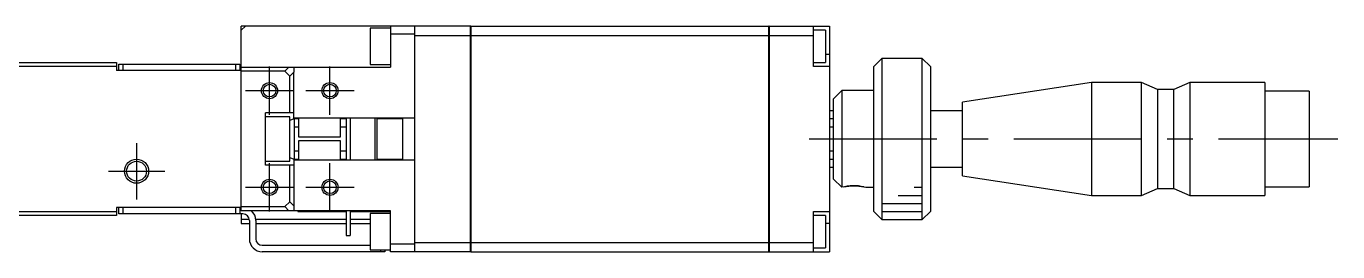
# Model space of a CAD drawing. Extents: x -2 to 888, y -8 to 518.
# Drawn here: x 281.3 to 444.1, y 490.2 to 518.2 of the extents above; entities that cross this region are included whole.
import ezdxf

# ---------------------------------------------------------------- set-up
doc = ezdxf.new("R2010")
doc.units = 0
doc.header["$LTSCALE"] = 0.5
doc.linetypes.add('CENTER', pattern=[50.8, 31.75, -6.35, 6.35, -6.35])
for name, color, linetype in [('MSM_CENTER', 1, 'CENTER'), ('MSM_CONTINUOUS', 7, 'CONTINUOUS'), ('MSM_NARROW', 5, 'CONTINUOUS')]:
    doc.layers.add(name, color=color, linetype=linetype)

msp = doc.modelspace()

# ---------------------------------------------------------------- linework, layer by layer
at = {"layer": 'MSM_CENTER'}
for p, q in [((311.52, 507.17), (311.52, 513.17)), ((319.02, 507.17), (319.02, 513.17)), ((308.52, 510.17), (314.52, 510.17)), ((316.02, 510.17), (322.02, 510.17)), ((295.02, 503.67), (295.02, 496.67)), ((378.47, 504.17), (444.07, 504.17)), ((291.52, 500.17), (298.52, 500.17)), ((311.52, 495.17), (311.52, 501.17)), ((319.02, 495.17), (319.02, 501.17)), ((308.52, 498.17), (314.52, 498.17)), ((316.02, 498.17), (322.02, 498.17))]:
    msp.add_line(p, q, dxfattribs=at)
at = {"layer": 'MSM_CONTINUOUS'}
for p, q in [((308.02, 517.67), (308.52, 518.17)), ((336.47, 518.17), (308.02, 518.17)), ((308.02, 495.67), (308.02, 518.17)), ((324.02, 517.92), (324.02, 513.42)), ((326.52, 517.92), (324.02, 517.92)), ((326.52, 518.17), (326.52, 513.07)), ((329.52, 518.17), (329.52, 490.17)), ((336.47, 490.17), (336.47, 518.17)), ((336.52, 518.16), (336.47, 518.16)), ((336.52, 518.17), (373.47, 518.17)), ((336.52, 518.17), (336.52, 490.17)), ((373.47, 490.17), (373.47, 518.17)), ((373.52, 518.16), (373.47, 518.16)), ((373.52, 518.17), (381.02, 518.17)), ((373.52, 518.17), (373.52, 490.17)), ((379.02, 513.17), (379.02, 518.17)), ((380.52, 517.67), (379.02, 517.67)), ((380.52, 517.67), (380.52, 513.67)), ((381.02, 518.17), (381.02, 490.17)), ((329.52, 517.17), (326.52, 517.17)), ((329.52, 517.01), (336.47, 517.01)), ((336.52, 517.01), (336.47, 517.01)), ((336.52, 517.01), (373.47, 517.01)), ((373.52, 517.01), (373.47, 517.01)), ((373.52, 517.01), (379.02, 517.01)), ((381.02, 514.67), (380.52, 514.67)), ((279.02, 513.67), (292.52, 513.67)), ((292.52, 513.17), (279.02, 513.17)), ((292.52, 513.67), (292.52, 512.67)), ((308.02, 512.67), (292.52, 512.67)), ((292.82, 512.67), (292.82, 513.47)), ((292.82, 513.47), (307.82, 513.47)), ((293.32, 513.47), (293.32, 512.67)), ((307.32, 512.67), (307.32, 513.47)), ((307.82, 513.47), (307.82, 512.67)), ((308.02, 513.07), (314.52, 513.07)), ((313.41, 512.57), (313.91, 513.07)), ((314.52, 513.07), (314.52, 512.45)), ((314.52, 513.07), (326.52, 513.07)), ((324.02, 513.42), (326.52, 513.42)), ((379.02, 513.67), (380.52, 513.67)), ((381.02, 513.17), (379.02, 513.17)), ((387.52, 514.17), (386.52, 513.17)), ((386.52, 495.17), (386.52, 513.17)), ((387.52, 514.17), (387.52, 494.17)), ((392.52, 514.17), (387.52, 514.17)), ((392.52, 494.17), (392.52, 514.17)), ((393.52, 513.17), (392.52, 514.17)), ((393.52, 513.17), (393.52, 495.17)), ((313.41, 512.57), (308.02, 512.57)), ((314.02, 511.95), (313.41, 512.57)), ((314.52, 512.45), (314.02, 511.95)), ((314.02, 507.42), (314.02, 511.95)), ((314.52, 506.66), (314.52, 512.45)), ((413.52, 511.17), (397.52, 508.74)), ((413.52, 511.17), (413.52, 497.17)), ((419.72, 511.17), (413.52, 511.17)), ((419.72, 497.17), (419.72, 511.17)), ((421.72, 510.32), (419.72, 511.17)), ((425.72, 511.17), (423.72, 510.32)), ((425.72, 511.17), (425.72, 497.17)), ((435.02, 511.17), (425.72, 511.17)), ((435.02, 511.17), (435.02, 497.17)), ((381.52, 509.17), (382.52, 510.17)), ((382.52, 510.17), (382.52, 498.17)), ((386.52, 510.17), (382.52, 510.17)), ((421.72, 510.32), (421.72, 498.02)), ((423.72, 510.32), (421.72, 510.32)), ((423.72, 498.02), (423.72, 510.32)), ((440.52, 510.12), (435.02, 510.12)), ((440.52, 510.12), (440.52, 498.22)), ((381.52, 499.17), (381.52, 509.17)), ((397.52, 499.6), (397.52, 508.74)), ((314.52, 507.42), (311.02, 507.42)), ((311.02, 500.92), (311.02, 507.42)), ((314.02, 506.92), (311.02, 506.92)), ((314.02, 501.42), (314.02, 506.92)), ((314.52, 506.66), (314.02, 506.45)), ((329.52, 506.77), (314.52, 506.77)), ((314.62, 501.57), (314.62, 506.77)), ((315.12, 506.67), (314.62, 506.67)), ((315.02, 506.77), (315.02, 506.67)), ((315.12, 506.77), (315.12, 504.42)), ((320.32, 504.42), (320.32, 506.77)), ((321.02, 506.67), (320.32, 506.67)), ((321.02, 506.77), (321.02, 501.57)), ((321.52, 506.77), (321.52, 501.57)), ((324.62, 501.57), (324.62, 506.77)), ((324.82, 506.77), (324.82, 501.57)), ((328.02, 506.67), (324.82, 506.67)), ((328.02, 506.77), (328.02, 501.57)), ((381.52, 507.67), (381.02, 507.67)), ((381.52, 506.67), (381.02, 506.67)), ((397.52, 507.67), (393.52, 507.67)), ((314.62, 505.67), (315.12, 505.67)), ((320.32, 505.67), (321.02, 505.67)), ((381.02, 505.67), (381.52, 505.67)), ((315.12, 504.42), (320.32, 504.42)), ((315.12, 503.92), (315.12, 501.57)), ((320.32, 503.92), (315.12, 503.92)), ((320.32, 501.57), (320.32, 503.92)), ((311.02, 501.42), (314.02, 501.42)), ((314.02, 501.89), (314.52, 501.68)), ((314.52, 501.68), (314.52, 495.88)), ((314.52, 501.57), (329.52, 501.57)), ((315.12, 502.67), (314.62, 502.67)), ((314.62, 501.67), (315.12, 501.67)), ((315.02, 501.67), (315.02, 501.57)), ((321.02, 502.67), (320.32, 502.67)), ((320.32, 501.67), (321.02, 501.67)), ((324.82, 501.67), (328.02, 501.67)), ((381.52, 502.67), (381.02, 502.67)), ((381.02, 501.67), (381.52, 501.67)), ((314.52, 500.92), (311.02, 500.92)), ((314.02, 496.38), (314.02, 500.92)), ((381.02, 500.67), (381.52, 500.67)), ((393.52, 500.67), (397.52, 500.67)), ((382.52, 498.17), (381.52, 499.17)), ((385.52, 498.17), (386.52, 498.17)), ((397.52, 499.6), (413.52, 497.17)), ((419.72, 497.17), (421.72, 498.02)), ((421.72, 498.02), (423.72, 498.02)), ((423.72, 498.02), (425.72, 497.17)), ((435.02, 498.22), (440.52, 498.22)), ((313.41, 495.77), (314.02, 496.38)), ((314.02, 496.38), (314.52, 495.88)), ((413.52, 497.17), (419.72, 497.17)), ((425.72, 497.17), (435.02, 497.17)), ((279.64, 495.17), (292.52, 495.17)), ((308.02, 495.67), (292.52, 495.67)), ((292.52, 495.67), (292.52, 494.67)), ((292.82, 494.87), (292.82, 495.67)), ((308.22, 494.87), (292.82, 494.87)), ((293.32, 495.67), (293.32, 494.87)), ((307.32, 494.87), (307.32, 495.67)), ((307.82, 495.67), (307.82, 494.87)), ((308.02, 495.77), (313.41, 495.77)), ((308.02, 495.27), (308.02, 495.67)), ((326.52, 495.27), (308.02, 495.27)), ((308.02, 494.87), (308.02, 493.67)), ((313.91, 495.27), (313.41, 495.77)), ((314.52, 495.88), (314.52, 495.27)), ((315.02, 495.27), (315.02, 495.17)), ((315.02, 495.17), (321.02, 495.17)), ((321.02, 495.27), (321.02, 492.17)), ((321.52, 495.27), (321.52, 492.17)), ((321.52, 495.17), (326.52, 495.17)), ((324.02, 494.92), (324.02, 490.42)), ((326.52, 494.92), (324.02, 494.92)), ((326.52, 490.17), (326.52, 495.27)), ((379.02, 495.17), (381.02, 495.17)), ((379.02, 490.17), (379.02, 495.17)), ((386.52, 495.17), (387.52, 494.17)), ((392.52, 494.17), (393.52, 495.17)), ((292.52, 494.67), (279.52, 494.67)), ((309.02, 494.17), (308.02, 494.17)), ((308.02, 493.67), (309.02, 493.67)), ((309.02, 494.07), (309.02, 491.77)), ((321.02, 494.17), (309.82, 494.17)), ((309.82, 494.07), (309.82, 491.77)), ((309.82, 493.67), (321.02, 493.67)), ((324.02, 494.17), (321.52, 494.17)), ((321.52, 493.67), (324.02, 493.67)), ((380.52, 494.67), (379.02, 494.67)), ((380.52, 494.67), (380.52, 490.67)), ((381.02, 493.67), (380.52, 493.67)), ((387.52, 494.17), (392.52, 494.17)), ((321.02, 492.17), (321.52, 492.17)), ((310.62, 490.97), (324.02, 490.97)), ((325.82, 490.17), (310.62, 490.17)), ((324.02, 490.42), (326.52, 490.42)), ((325.32, 490.17), (325.32, 490.42)), ((325.82, 490.42), (325.82, 490.17)), ((326.52, 491.17), (329.52, 491.17)), ((336.47, 490.17), (326.52, 490.17)), ((329.52, 491.32), (336.47, 491.32)), ((336.52, 491.33), (336.47, 491.33)), ((336.52, 490.18), (336.47, 490.18)), ((336.52, 491.32), (373.47, 491.32)), ((336.52, 490.17), (373.47, 490.17)), ((373.52, 491.33), (373.47, 491.33)), ((373.52, 490.18), (373.47, 490.18)), ((373.52, 491.32), (379.02, 491.32)), ((373.52, 490.17), (381.02, 490.17)), ((379.02, 490.67), (380.52, 490.67))]:
    msp.add_line(p, q, dxfattribs=at)
for centre, radius in [((311.52, 510.17), 0.783), ((319.02, 510.17), 0.783), ((295.02, 500.17), 1.23), ((311.52, 498.17), 0.783), ((319.02, 498.17), 0.783)]:
    msp.add_circle(centre, radius, dxfattribs=at)
for centre, radius, start, end in [((384.02, 492.3), 6, 77.976, 102.024), ((308.22, 494.07), 0.8, 0, 90), ((308.22, 494.07), 1.6, 0, 48.5903), ((310.62, 491.77), 1.6, 180, 270), ((310.62, 491.77), 0.8, 180, 270)]:
    msp.add_arc(centre, radius, start, end, dxfattribs=at)
at = {"layer": 'MSM_NARROW'}
for p, q in [((385.29, 498.22), (385.52, 498.17)), ((391.52, 498.17), (392.52, 498.17)), ((389.52, 497.17), (392.52, 497.17)), ((387.52, 496.17), (392.52, 496.17)), ((387.52, 495.17), (392.52, 495.17))]:
    msp.add_line(p, q, dxfattribs=at)
for centre, radius in [((311.52, 510.17), 1), ((319.02, 510.17), 1), ((295.02, 500.17), 1.5), ((311.52, 498.17), 1), ((319.02, 498.17), 1)]:
    msp.add_circle(centre, radius, dxfattribs=at)
msp.add_arc((384.02, 492.38), 5.98, 77.7894, 104.4982, dxfattribs=at)

doc.saveas('drawing.dxf')
